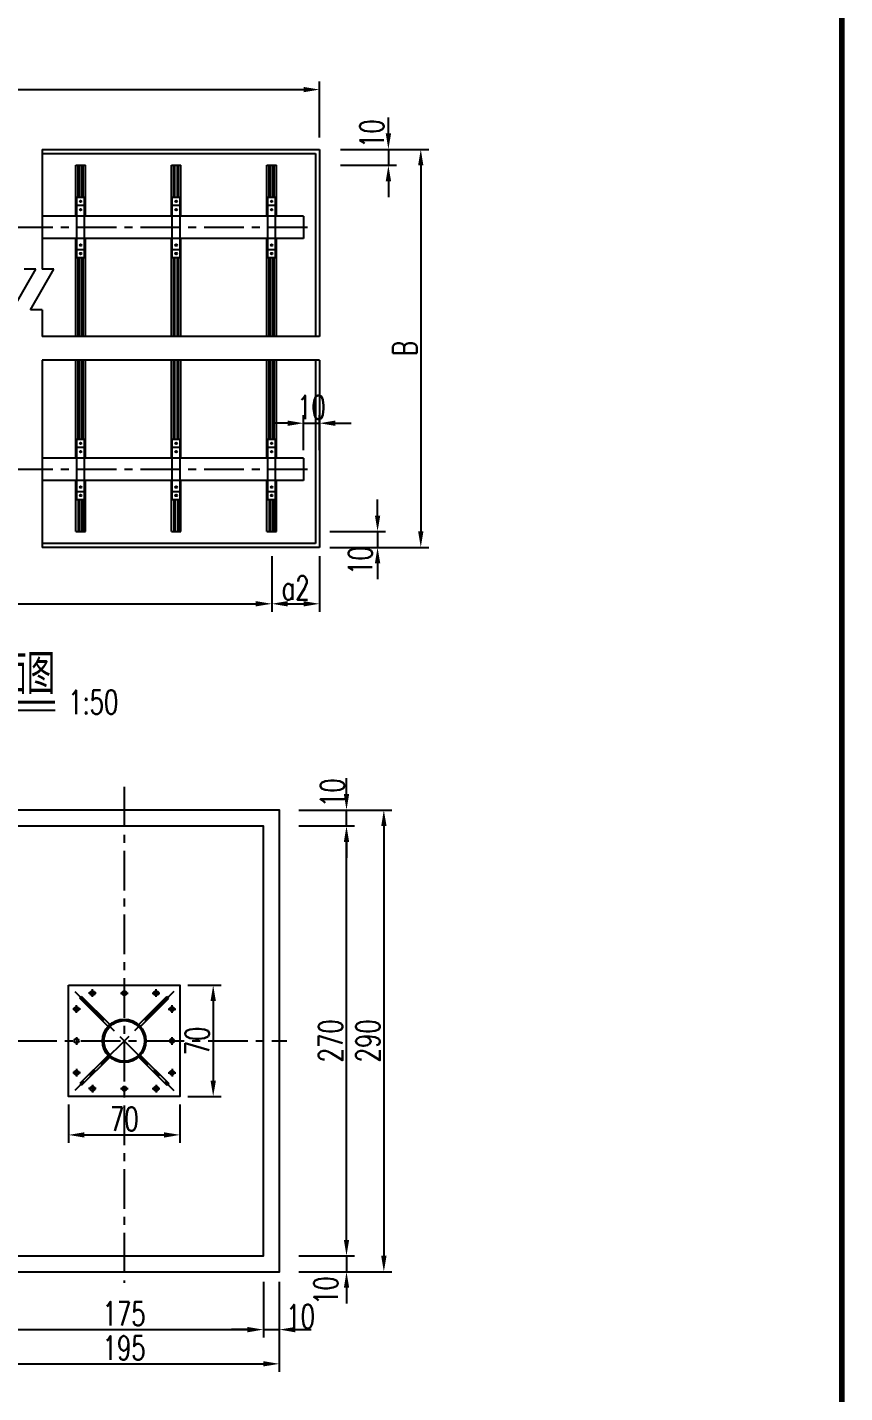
# Model space of a CAD drawing. Extents: x 4349 to 271026, y -15323 to -8945.
# Drawn here: x 5234.6 to 5337.3, y -14249.1 to -14077.6 of the extents above; entities that cross this region are included whole.
import ezdxf
from ezdxf.enums import TextEntityAlignment as Align

# ---------------------------------------------------------------- set-up
doc = ezdxf.new("R2010")
doc.units = 0
doc.header["$LTSCALE"] = 2
doc.header["$PDMODE"] = 32
doc.header["$PDSIZE"] = 0.3
doc.linetypes.add('CENTERX2', pattern=[4, 2.5, -0.5, 0.5, -0.5])
doc.layers.get('DEFPOINTS').update_dxf_attribs({"linetype": 'CONTINUOUS'})
for name, color, linetype in [('中线', 2, 'CENTERX2'), ('图框', 7, 'CONTINUOUS'), ('尺寸标注', 4, 'CONTINUOUS'), ('文字', 7, 'CONTINUOUS'), ('结构1', 1, 'CONTINUOUS'), ('结构2', 7, 'CONTINUOUS'), ('结构3', 1, 'CONTINUOUS')]:
    doc.layers.add(name, color=color, linetype=linetype)
doc.styles.get("Standard").update_dxf_attribs({"font": 'simplex1.shx', "width": 0.7, "bigfont": 'hztxt.shx'})
doc.dimstyles.new('1：10', dxfattribs={"dimtxt": 3, "dimasz": 2, "dimexe": 1, "dimexo": 1, "dimgap": 0.5, "dimtad": 1, "dimrnd": 0.0095, "dimdsep": 46, "dimtxsty": 'Standard', "dimcen": 0.09, "dimclrd": 256, "dimclre": 256, "dimadec": 0, "dimazin": 0, "dimtfac": 1, "dimtix": 1, "dimtmove": 2, "dimatfit": 3, "dimfxl": 0, "dimtolj": 1, "dimtzin": 0, "dimarcsym": 0})
doc.dimstyles.new('比例：1：50（mm)', dxfattribs={"dimtxt": 3, "dimasz": 2, "dimexe": 1, "dimexo": 1, "dimgap": 0.5, "dimtad": 1, "dimlfac": 5, "dimrnd": 0.0095, "dimdsep": 46, "dimtxsty": 'Standard', "dimcen": 0.09, "dimclrd": 256, "dimclre": 256, "dimclrt": 256, "dimadec": 0, "dimazin": 0, "dimtfac": 1, "dimtix": 1, "dimtmove": 2, "dimatfit": 3, "dimfxl": 0, "dimtolj": 1, "dimtzin": 0, "dimarcsym": 0})

# ---------------------------------------------------------------- blocks, each defined once
blk = doc.blocks.new('*D888')
at = {"layer": 'DEFPOINTS', "color": 0, "linetype": 'Continuous'}
for p in [(5239.77, -14211.94), (5253.77, -14211.94), (5253.77, -14216.75)]:
    blk.add_point(p, dxfattribs=at)
at = {"layer": '尺寸标注', "linetype": 'Continuous', "lineweight": -2}
for p, q in [((5239.77, -14212.94), (5239.77, -14217.75)), ((5253.77, -14212.94), (5253.77, -14217.75)), ((5241.77, -14216.75), (5251.77, -14216.75))]:
    blk.add_line(p, q, dxfattribs=at)
at = {"layer": '尺寸标注', "linetype": 'Continuous'}
for points in [[(5241.77, -14216.42), (5241.77, -14217.09), (5239.77, -14216.75)], [(5251.77, -14216.42), (5251.77, -14217.09), (5253.77, -14216.75)]]:
    blk.add_solid(points, dxfattribs=at)
at = {"layer": '尺寸标注', "linetype": 'Continuous', "insert": (5246.77, -14214.75), "char_height": 3, "attachment_point": 5}
blk.add_mtext('\\A1;70', dxfattribs=at)
blk = doc.blocks.new('*D889')
at = {"layer": 'DEFPOINTS', "color": 0, "linetype": 'Continuous'}
for p in [(5253.77, -14197.94), (5253.77, -14211.94), (5257.94, -14211.94)]:
    blk.add_point(p, dxfattribs=at)
at = {"layer": '尺寸标注', "linetype": 'Continuous', "lineweight": -2}
for p, q in [((5254.77, -14197.94), (5258.94, -14197.94)), ((5257.94, -14199.94), (5257.94, -14209.94)), ((5254.77, -14211.94), (5258.94, -14211.94))]:
    blk.add_line(p, q, dxfattribs=at)
at = {"layer": '尺寸标注', "linetype": 'Continuous'}
for points in [[(5257.61, -14199.94), (5258.28, -14199.94), (5257.94, -14197.94)], [(5257.61, -14209.94), (5258.28, -14209.94), (5257.94, -14211.94)]]:
    blk.add_solid(points, dxfattribs=at)
at = {"layer": '尺寸标注', "linetype": 'Continuous', "insert": (5255.94, -14204.94), "char_height": 3, "attachment_point": 5, "rotation": 90}
blk.add_mtext('\\A1;70', dxfattribs=at)
blk = doc.blocks.new('*D891')
at = {"layer": 'DEFPOINTS', "color": 0, "linetype": 'Continuous'}
for p in [(5229.25, -14231.94), (5264.25, -14231.94), (5264.25, -14241.21)]:
    blk.add_point(p, dxfattribs=at)
at = {"layer": '尺寸标注', "linetype": 'Continuous', "lineweight": -2}
for p, q in [((5229.25, -14235.21), (5229.25, -14242.21)), ((5264.25, -14235.21), (5264.25, -14242.21)), ((5231.25, -14241.21), (5262.25, -14241.21))]:
    blk.add_line(p, q, dxfattribs=at)
at = {"layer": '尺寸标注', "linetype": 'Continuous'}
for points in [[(5231.25, -14240.88), (5231.25, -14241.55), (5229.25, -14241.21)], [(5262.25, -14240.88), (5262.25, -14241.55), (5264.25, -14241.21)]]:
    blk.add_solid(points, dxfattribs=at)
at = {"layer": '尺寸标注', "linetype": 'Continuous', "insert": (5246.75, -14239.21), "char_height": 3, "attachment_point": 5}
blk.add_mtext('\\A1;175', dxfattribs=at)
blk = doc.blocks.new('*D892')
at = {"layer": 'DEFPOINTS', "color": 0, "linetype": 'Continuous'}
for p in [(5264.25, -14231.94), (5266.25, -14231.94), (5266.25, -14241.21)]:
    blk.add_point(p, dxfattribs=at)
at = {"layer": '尺寸标注', "linetype": 'Continuous', "lineweight": -2}
for p, q in [((5264.25, -14235.21), (5264.25, -14242.21)), ((5266.25, -14235.21), (5266.25, -14242.21)), ((5262.25, -14241.21), (5260.25, -14241.21)), ((5264.25, -14241.21), (5266.25, -14241.21)), ((5268.25, -14241.21), (5270.25, -14241.21))]:
    blk.add_line(p, q, dxfattribs=at)
at = {"layer": '尺寸标注', "linetype": 'Continuous'}
for points in [[(5262.25, -14240.88), (5262.25, -14241.55), (5264.25, -14241.21)], [(5268.25, -14240.88), (5268.25, -14241.55), (5266.25, -14241.21)]]:
    blk.add_solid(points, dxfattribs=at)
at = {"layer": '尺寸标注', "linetype": 'Continuous', "insert": (5268.92, -14239.56), "char_height": 3, "attachment_point": 5}
blk.add_mtext('\\A1;10', dxfattribs=at)
blk = doc.blocks.new('*D893')
at = {"layer": 'DEFPOINTS', "color": 0, "linetype": 'Continuous'}
for p in [(5227.25, -14233.94), (5266.25, -14233.94), (5266.25, -14245.51)]:
    blk.add_point(p, dxfattribs=at)
at = {"layer": '尺寸标注', "linetype": 'Continuous', "lineweight": -2}
for p, q in [((5227.25, -14239.51), (5227.25, -14246.51)), ((5266.25, -14239.51), (5266.25, -14246.51)), ((5229.25, -14245.51), (5264.25, -14245.51))]:
    blk.add_line(p, q, dxfattribs=at)
at = {"layer": '尺寸标注', "linetype": 'Continuous'}
for points in [[(5229.25, -14245.18), (5229.25, -14245.84), (5227.25, -14245.51)], [(5264.25, -14245.18), (5264.25, -14245.84), (5266.25, -14245.51)]]:
    blk.add_solid(points, dxfattribs=at)
at = {"layer": '尺寸标注', "linetype": 'Continuous', "insert": (5246.75, -14243.51), "char_height": 3, "attachment_point": 5}
blk.add_mtext('\\A1;195', dxfattribs=at)
blk = doc.blocks.new('*D894')
at = {"layer": 'DEFPOINTS', "color": 0, "linetype": 'Continuous'}
for p in [(5264.25, -14231.94), (5264.25, -14233.94), (5274.69, -14233.94)]:
    blk.add_point(p, dxfattribs=at)
at = {"layer": '尺寸标注', "linetype": 'Continuous', "lineweight": -2}
for p, q in [((5274.69, -14229.94), (5274.69, -14227.94)), ((5268.69, -14231.94), (5275.69, -14231.94)), ((5274.69, -14231.94), (5274.69, -14233.94)), ((5268.69, -14233.94), (5275.69, -14233.94)), ((5274.69, -14235.94), (5274.69, -14237.94))]:
    blk.add_line(p, q, dxfattribs=at)
at = {"layer": '尺寸标注', "linetype": 'Continuous'}
for points in [[(5274.36, -14229.94), (5275.02, -14229.94), (5274.69, -14231.94)], [(5274.36, -14235.94), (5275.02, -14235.94), (5274.69, -14233.94)]]:
    blk.add_solid(points, dxfattribs=at)
at = {"layer": '尺寸标注', "linetype": 'Continuous', "insert": (5272.09, -14236.3), "char_height": 3, "attachment_point": 5, "rotation": 90}
blk.add_mtext('\\A1;10', dxfattribs=at)
blk = doc.blocks.new('*D895')
at = {"layer": 'DEFPOINTS', "color": 0, "linetype": 'Continuous'}
for p in [(5264.25, -14177.94), (5274.69, -14177.94), (5264.25, -14231.94)]:
    blk.add_point(p, dxfattribs=at)
at = {"layer": '尺寸标注', "linetype": 'Continuous', "lineweight": -2}
for p, q in [((5268.69, -14177.94), (5275.69, -14177.94)), ((5274.69, -14229.94), (5274.69, -14179.94)), ((5268.69, -14231.94), (5275.69, -14231.94))]:
    blk.add_line(p, q, dxfattribs=at)
at = {"layer": '尺寸标注', "linetype": 'Continuous'}
for points in [[(5274.36, -14179.94), (5275.02, -14179.94), (5274.69, -14177.94)], [(5274.36, -14229.94), (5275.02, -14229.94), (5274.69, -14231.94)]]:
    blk.add_solid(points, dxfattribs=at)
at = {"layer": '尺寸标注', "linetype": 'Continuous', "insert": (5272.69, -14204.94), "char_height": 3, "attachment_point": 5, "rotation": 90}
blk.add_mtext('\\A1;270', dxfattribs=at)
blk = doc.blocks.new('*D896')
at = {"layer": 'DEFPOINTS', "color": 0, "linetype": 'Continuous'}
for p in [(5264.25, -14175.94), (5274.69, -14175.94), (5264.25, -14177.94)]:
    blk.add_point(p, dxfattribs=at)
at = {"layer": '尺寸标注', "linetype": 'Continuous', "lineweight": -2}
for p, q in [((5274.69, -14173.94), (5274.69, -14171.94)), ((5268.69, -14175.94), (5275.69, -14175.94)), ((5274.69, -14177.94), (5274.69, -14175.94)), ((5268.69, -14177.94), (5275.69, -14177.94)), ((5274.69, -14179.94), (5274.69, -14181.94))]:
    blk.add_line(p, q, dxfattribs=at)
at = {"layer": '尺寸标注', "linetype": 'Continuous'}
for points in [[(5274.36, -14173.94), (5275.02, -14173.94), (5274.69, -14175.94)], [(5274.36, -14179.94), (5275.02, -14179.94), (5274.69, -14177.94)]]:
    blk.add_solid(points, dxfattribs=at)
at = {"layer": '尺寸标注', "linetype": 'Continuous', "insert": (5272.92, -14173.77), "char_height": 3, "attachment_point": 5, "rotation": 90}
blk.add_mtext('\\A1;10', dxfattribs=at)
blk = doc.blocks.new('*D897')
at = {"layer": 'DEFPOINTS', "color": 0, "linetype": 'Continuous'}
for p in [(5266.25, -14175.94), (5266.25, -14233.94), (5279.38, -14233.94)]:
    blk.add_point(p, dxfattribs=at)
at = {"layer": '尺寸标注', "linetype": 'Continuous', "lineweight": -2}
for p, q in [((5273.38, -14175.94), (5280.38, -14175.94)), ((5279.38, -14177.94), (5279.38, -14231.94)), ((5273.38, -14233.94), (5280.38, -14233.94))]:
    blk.add_line(p, q, dxfattribs=at)
at = {"layer": '尺寸标注', "linetype": 'Continuous'}
for points in [[(5279.05, -14177.94), (5279.72, -14177.94), (5279.38, -14175.94)], [(5279.05, -14231.94), (5279.72, -14231.94), (5279.38, -14233.94)]]:
    blk.add_solid(points, dxfattribs=at)
at = {"layer": '尺寸标注', "linetype": 'Continuous', "insert": (5277.38, -14204.94), "char_height": 3, "attachment_point": 5, "rotation": 90}
blk.add_mtext('\\A1;290', dxfattribs=at)
blk = doc.blocks.new('*D858')
at = {"layer": 'DEFPOINTS', "color": 0, "linetype": 'Continuous'}
for p in [(5271.29, -14085.43), (5187.29, -14092.94), (5271.29, -14092.94)]:
    blk.add_point(p, dxfattribs=at)
at = {"layer": '尺寸标注', "linetype": 'Continuous', "lineweight": -2}
for p, q in [((5187.29, -14091.43), (5187.29, -14084.43)), ((5271.29, -14091.43), (5271.29, -14084.43)), ((5189.29, -14085.43), (5269.29, -14085.43))]:
    blk.add_line(p, q, dxfattribs=at)
at = {"layer": '尺寸标注', "linetype": 'Continuous'}
for points in [[(5189.29, -14085.09), (5189.29, -14085.76), (5187.29, -14085.43)], [(5269.29, -14085.09), (5269.29, -14085.76), (5271.29, -14085.43)]]:
    blk.add_solid(points, dxfattribs=at)
at = {"layer": '尺寸标注', "color": 0, "linetype": 'Continuous', "insert": (5229.29, -14083.43), "char_height": 3, "attachment_point": 5}
blk.add_mtext('\\A1;A', dxfattribs=at)
blk = doc.blocks.new('*D859')
at = {"layer": 'DEFPOINTS', "color": 0, "linetype": 'Continuous'}
for p in [(5271.29, -14092.94), (5271.29, -14142.94), (5284.02, -14142.94)]:
    blk.add_point(p, dxfattribs=at)
at = {"layer": '尺寸标注', "linetype": 'Continuous', "lineweight": -2}
for p, q in [((5278.02, -14092.94), (5285.02, -14092.94)), ((5284.02, -14094.94), (5284.02, -14140.94)), ((5278.02, -14142.94), (5285.02, -14142.94))]:
    blk.add_line(p, q, dxfattribs=at)
at = {"layer": '尺寸标注', "linetype": 'Continuous'}
for points in [[(5283.69, -14094.94), (5284.35, -14094.94), (5284.02, -14092.94)], [(5283.69, -14140.94), (5284.35, -14140.94), (5284.02, -14142.94)]]:
    blk.add_solid(points, dxfattribs=at)
at = {"layer": '尺寸标注', "color": 0, "linetype": 'Continuous', "insert": (5282.02, -14117.94), "char_height": 3, "attachment_point": 5, "rotation": 90}
blk.add_mtext('\\A1;B', dxfattribs=at)
blk = doc.blocks.new('*D864')
at = {"layer": 'DEFPOINTS', "color": 0, "linetype": 'Continuous'}
for p in [(5193.29, -14140.94), (5265.29, -14140.94), (5265.29, -14150.03)]:
    blk.add_point(p, dxfattribs=at)
at = {"layer": '尺寸标注', "linetype": 'Continuous', "lineweight": -2}
for p, q in [((5193.29, -14144.03), (5193.29, -14151.03)), ((5265.29, -14144.03), (5265.29, -14151.03)), ((5195.29, -14150.03), (5263.29, -14150.03))]:
    blk.add_line(p, q, dxfattribs=at)
at = {"layer": '尺寸标注', "linetype": 'Continuous'}
for points in [[(5195.29, -14149.69), (5195.29, -14150.36), (5193.29, -14150.03)], [(5263.29, -14149.69), (5263.29, -14150.36), (5265.29, -14150.03)]]:
    blk.add_solid(points, dxfattribs=at)
at = {"layer": '尺寸标注', "color": 0, "linetype": 'Continuous', "insert": (5229.29, -14148.03), "char_height": 3, "attachment_point": 5}
blk.add_mtext('\\A1;nxa1', dxfattribs=at)
blk = doc.blocks.new('*D865')
at = {"layer": 'DEFPOINTS', "color": 0, "linetype": 'Continuous'}
for p in [(5265.29, -14140.94), (5271.29, -14140.94), (5271.29, -14150.03)]:
    blk.add_point(p, dxfattribs=at)
at = {"layer": '尺寸标注', "linetype": 'Continuous', "lineweight": -2}
for p, q in [((5265.29, -14144.03), (5265.29, -14151.03)), ((5271.29, -14144.03), (5271.29, -14151.03)), ((5267.29, -14150.03), (5269.29, -14150.03))]:
    blk.add_line(p, q, dxfattribs=at)
at = {"layer": '尺寸标注', "linetype": 'Continuous'}
for points in [[(5267.29, -14149.69), (5267.29, -14150.36), (5265.29, -14150.03)], [(5269.29, -14149.69), (5269.29, -14150.36), (5271.29, -14150.03)]]:
    blk.add_solid(points, dxfattribs=at)
at = {"layer": '尺寸标注', "color": 0, "linetype": 'Continuous', "insert": (5268.29, -14148.03), "char_height": 3, "attachment_point": 5}
blk.add_mtext('\\A1;a2', dxfattribs=at)
blk = doc.blocks.new('*D866')
at = {"layer": 'DEFPOINTS', "color": 0, "linetype": 'Continuous'}
for p in [(5265.29, -14140.94), (5265.29, -14142.94), (5278.59, -14142.94)]:
    blk.add_point(p, dxfattribs=at)
at = {"layer": '尺寸标注', "linetype": 'Continuous', "lineweight": -2}
for p, q in [((5278.59, -14138.94), (5278.59, -14136.94)), ((5272.59, -14140.94), (5279.59, -14140.94)), ((5278.59, -14140.94), (5278.59, -14142.94)), ((5272.59, -14142.94), (5279.59, -14142.94)), ((5278.59, -14144.94), (5278.59, -14146.94))]:
    blk.add_line(p, q, dxfattribs=at)
at = {"layer": '尺寸标注', "linetype": 'Continuous'}
for points in [[(5278.26, -14138.94), (5278.93, -14138.94), (5278.59, -14140.94)], [(5278.26, -14144.94), (5278.93, -14144.94), (5278.59, -14142.94)]]:
    blk.add_solid(points, dxfattribs=at)
at = {"layer": '尺寸标注', "color": 0, "linetype": 'Continuous', "insert": (5276.43, -14144.6), "char_height": 3, "attachment_point": 5, "rotation": 90}
blk.add_mtext('\\A1;10', dxfattribs=at)
blk = doc.blocks.new('*D867')
at = {"layer": 'DEFPOINTS', "color": 0, "linetype": 'Continuous'}
for p in [(5265.46, -14092.94), (5265.45, -14094.94), (5279.95, -14094.94)]:
    blk.add_point(p, dxfattribs=at)
at = {"layer": '尺寸标注', "linetype": 'Continuous', "lineweight": -2}
for p, q in [((5279.95, -14090.94), (5279.95, -14088.94)), ((5273.95, -14092.94), (5280.95, -14092.94)), ((5279.95, -14092.94), (5279.95, -14094.94)), ((5273.95, -14094.94), (5280.95, -14094.94)), ((5279.95, -14096.94), (5279.95, -14098.94))]:
    blk.add_line(p, q, dxfattribs=at)
at = {"layer": '尺寸标注', "linetype": 'Continuous'}
for points in [[(5279.62, -14090.94), (5280.29, -14090.94), (5279.95, -14092.94)], [(5279.62, -14096.94), (5280.29, -14096.94), (5279.95, -14094.94)]]:
    blk.add_solid(points, dxfattribs=at)
at = {"layer": '尺寸标注', "color": 0, "linetype": 'Continuous', "insert": (5277.87, -14090.96), "char_height": 3, "attachment_point": 5, "rotation": 90}
blk.add_mtext('\\A1;10', dxfattribs=at)
blk = doc.blocks.new('*D868')
at = {"layer": 'DEFPOINTS', "color": 0, "linetype": 'Continuous'}
for p in [(5271.29, -14127.34), (5269.29, -14131.74), (5271.29, -14131.74)]:
    blk.add_point(p, dxfattribs=at)
at = {"layer": '尺寸标注', "linetype": 'Continuous', "lineweight": -2}
for p, q in [((5267.29, -14127.34), (5265.29, -14127.34)), ((5269.29, -14130.74), (5269.29, -14126.34)), ((5269.29, -14127.34), (5271.29, -14127.34)), ((5271.29, -14130.74), (5271.29, -14126.34)), ((5273.29, -14127.34), (5275.29, -14127.34))]:
    blk.add_line(p, q, dxfattribs=at)
at = {"layer": '尺寸标注', "linetype": 'Continuous'}
for points in [[(5267.29, -14127.01), (5267.29, -14127.68), (5269.29, -14127.34)], [(5273.29, -14127.01), (5273.29, -14127.68), (5271.29, -14127.34)]]:
    blk.add_solid(points, dxfattribs=at)
at = {"layer": '尺寸标注', "color": 0, "linetype": 'Continuous', "insert": (5270.29, -14125.34), "char_height": 3, "attachment_point": 5}
blk.add_mtext('\\A1;10', dxfattribs=at)

msp = doc.modelspace()

# ---------------------------------------------------------------- linework, layer by layer
at = {"layer": '中线'}
for p, q in [((5269.78976, -14102.74094), (5176.1327, -14102.74094)), ((5269.78976, -14133.14094), (5176.1327, -14133.14094)), ((5246.76924, -14173.04345), (5246.76924, -14235.3318)), ((5252.99177, -14198.71907), (5240.5467, -14211.16415)), ((5240.5467, -14198.71907), (5252.99177, -14211.16415)), ((5243.24972, -14198.94161), (5242.28876, -14198.94161)), ((5242.76924, -14199.42209), (5242.76924, -14198.46113)), ((5246.28876, -14198.94161), (5247.24972, -14198.94161)), ((5250.28876, -14198.94161), (5251.24972, -14198.94161)), ((5250.76924, -14199.42209), (5250.76924, -14198.46113)), ((5241.24972, -14200.94161), (5240.28876, -14200.94161)), ((5240.76924, -14201.42209), (5240.76924, -14200.46113)), ((5252.28876, -14200.94161), (5253.24972, -14200.94161)), ((5252.76924, -14201.42209), (5252.76924, -14200.46113)), ((5240.76924, -14204.46113), (5240.76924, -14205.42209)), ((5252.76924, -14205.42209), (5252.76924, -14204.46113)), ((5225.299, -14204.94161), (5267.199, -14204.94161)), ((5241.24972, -14208.94161), (5240.28876, -14208.94161)), ((5240.76924, -14208.46113), (5240.76924, -14209.42209)), ((5252.28876, -14208.94161), (5253.24972, -14208.94161)), ((5252.76924, -14208.46113), (5252.76924, -14209.42209)), ((5243.24972, -14210.94161), (5242.28876, -14210.94161)), ((5242.76924, -14210.46113), (5242.76924, -14211.42209)), ((5246.28876, -14210.94161), (5247.24972, -14210.94161)), ((5250.28876, -14210.94161), (5251.24972, -14210.94161)), ((5250.76924, -14210.46113), (5250.76924, -14211.42209))]:
    msp.add_line(p, q, dxfattribs=at)
at = {"layer": '图框', "const_width": 0.7}
msp.add_lwpolyline([(5336.92857, -14062.90394), (4956.92857, -14062.90394), (4956.92858, -14339.90394), (5336.92858, -14339.90394), (5336.92857, -14062.90394)], dxfattribs=at)
at = {"layer": '尺寸标注', "linetype": 'Continuous'}
for p, q in [((5236.45436, -14092.94094), (5236.45436, -14108.00155)), ((5236.45436, -14113.11675), (5236.45436, -14116.44094)), ((5236.45436, -14119.44094), (5236.45436, -14142.94094))]:
    msp.add_line(p, q, dxfattribs=at)
at = {"layer": '尺寸标注', "linetype": 'ByBlock'}
for p, q in [((5232.72126, -14113.11675), (5235.65365, -14108.00155)), ((5235.65365, -14108.00155), (5234.18746, -14108.00155)), ((5234.98816, -14113.11675), (5237.92055, -14108.00155)), ((5237.92055, -14108.00155), (5236.45436, -14108.00155)), ((5236.45436, -14113.11675), (5234.98816, -14113.11675)), ((5271.28976, -14116.44094), (5236.45436, -14116.44094)), ((5271.28976, -14119.44094), (5236.45436, -14119.44094))]:
    msp.add_line(p, q, dxfattribs=at)
at = {"layer": '文字'}
msp.add_line((5220.5025, -14163.37707), (5238.08623, -14163.37707), dxfattribs=at)
at = {"layer": '文字', "const_width": 0.4}
msp.add_lwpolyline([(5220.5025, -14162.37707), (5238.08623, -14162.37707)], dxfattribs=at)
at = {"layer": '结构1'}
msp.add_lwpolyline([(5239.76924, -14197.94161), (5253.76924, -14197.94161), (5253.76924, -14211.94161), (5239.76924, -14211.94161)], close=True, dxfattribs=at)
at = {"layer": '结构2'}
for p, q in [((5236.45436, -14093.44094), (5270.78976, -14093.44094)), ((5270.78976, -14093.44094), (5270.78976, -14116.44094)), ((5240.68976, -14094.94094), (5241.88976, -14094.94094)), ((5240.68976, -14101.34094), (5240.68976, -14094.94094)), ((5240.98976, -14098.96094), (5240.98976, -14094.94094)), ((5241.12476, -14098.96094), (5241.12476, -14094.94094)), ((5241.45476, -14098.96094), (5241.45476, -14094.94094)), ((5241.58976, -14098.96094), (5241.58976, -14094.94094)), ((5241.88976, -14101.34094), (5241.88976, -14094.94094)), ((5252.68976, -14094.94094), (5253.88976, -14094.94094)), ((5252.68976, -14101.34094), (5252.68976, -14094.94094)), ((5252.98976, -14098.96094), (5252.98976, -14094.94094)), ((5253.12476, -14098.96094), (5253.12476, -14094.94094)), ((5253.45476, -14098.96094), (5253.45476, -14094.94094)), ((5253.58976, -14098.96094), (5253.58976, -14094.94094)), ((5253.88976, -14101.34094), (5253.88976, -14094.94094)), ((5264.68976, -14094.94094), (5265.88976, -14094.94094)), ((5264.68976, -14101.34094), (5264.68976, -14094.94094)), ((5264.98976, -14098.96094), (5264.98976, -14094.94094)), ((5265.12476, -14098.96094), (5265.12476, -14094.94094)), ((5265.45476, -14098.96094), (5265.45476, -14094.94094)), ((5265.58976, -14098.96094), (5265.58976, -14094.94094)), ((5265.88976, -14101.34094), (5265.88976, -14094.94094)), ((5240.78976, -14098.96094), (5241.78976, -14098.96094)), ((5240.78976, -14106.52094), (5240.78976, -14098.96094)), ((5241.78976, -14106.52094), (5241.78976, -14098.96094)), ((5252.78976, -14098.96094), (5253.78976, -14098.96094)), ((5252.78976, -14106.52094), (5252.78976, -14098.96094)), ((5253.78976, -14106.52094), (5253.78976, -14098.96094)), ((5264.78976, -14098.96094), (5265.78976, -14098.96094)), ((5264.78976, -14106.52094), (5264.78976, -14098.96094)), ((5265.78976, -14106.52094), (5265.78976, -14098.96094)), ((5240.78976, -14099.96094), (5241.78976, -14099.96094)), ((5252.78976, -14099.96094), (5253.78976, -14099.96094)), ((5264.78976, -14099.96094), (5265.78976, -14099.96094)), ((5240.68976, -14116.44094), (5240.68976, -14104.14094)), ((5241.88976, -14116.44094), (5241.88976, -14104.14094)), ((5252.68976, -14116.44094), (5252.68976, -14104.14094)), ((5253.88976, -14116.44094), (5253.88976, -14104.14094)), ((5264.68976, -14116.44094), (5264.68976, -14104.14094)), ((5265.88976, -14116.44094), (5265.88976, -14104.14094)), ((5240.78976, -14105.52094), (5241.78976, -14105.52094)), ((5240.78976, -14106.52094), (5241.78976, -14106.52094)), ((5240.98976, -14116.44094), (5240.98976, -14106.52094)), ((5241.12476, -14116.44094), (5241.12476, -14106.52094)), ((5241.45476, -14116.44094), (5241.45476, -14106.52094)), ((5241.58976, -14116.44094), (5241.58976, -14106.52094)), ((5252.78976, -14105.52094), (5253.78976, -14105.52094)), ((5252.78976, -14106.52094), (5253.78976, -14106.52094)), ((5252.98976, -14116.44094), (5252.98976, -14106.52094)), ((5253.12476, -14116.44094), (5253.12476, -14106.52094)), ((5253.45476, -14116.44094), (5253.45476, -14106.52094)), ((5253.58976, -14116.44094), (5253.58976, -14106.52094)), ((5264.78976, -14105.52094), (5265.78976, -14105.52094)), ((5264.78976, -14106.52094), (5265.78976, -14106.52094)), ((5264.98976, -14116.44094), (5264.98976, -14106.52094)), ((5265.12476, -14116.44094), (5265.12476, -14106.52094)), ((5265.45476, -14116.44094), (5265.45476, -14106.52094)), ((5265.58976, -14116.44094), (5265.58976, -14106.52094)), ((5240.68976, -14131.74094), (5240.68976, -14119.44094)), ((5240.98976, -14129.36094), (5240.98976, -14119.44094)), ((5241.12476, -14129.36094), (5241.12476, -14119.44094)), ((5241.45476, -14129.36094), (5241.45476, -14119.44094)), ((5241.58976, -14129.36094), (5241.58976, -14119.44094)), ((5241.88976, -14131.74094), (5241.88976, -14119.44094)), ((5252.68976, -14131.74094), (5252.68976, -14119.44094)), ((5252.98976, -14129.36094), (5252.98976, -14119.44094)), ((5253.12476, -14129.36094), (5253.12476, -14119.44094)), ((5253.45476, -14129.36094), (5253.45476, -14119.44094)), ((5253.58976, -14129.36094), (5253.58976, -14119.44094)), ((5253.88976, -14131.74094), (5253.88976, -14119.44094)), ((5264.68976, -14131.74094), (5264.68976, -14119.44094)), ((5264.98976, -14129.36094), (5264.98976, -14119.44094)), ((5265.12476, -14129.36094), (5265.12476, -14119.44094)), ((5265.45476, -14129.36094), (5265.45476, -14119.44094)), ((5265.58976, -14129.36094), (5265.58976, -14119.44094)), ((5265.88976, -14131.74094), (5265.88976, -14119.44094)), ((5270.78976, -14119.44094), (5270.78976, -14142.44094)), ((5240.78976, -14136.92094), (5240.78976, -14129.36094)), ((5240.78976, -14129.36094), (5241.78976, -14129.36094)), ((5240.78976, -14130.36094), (5241.78976, -14130.36094)), ((5241.78976, -14136.92094), (5241.78976, -14129.36094)), ((5252.78976, -14136.92094), (5252.78976, -14129.36094)), ((5252.78976, -14129.36094), (5253.78976, -14129.36094)), ((5252.78976, -14130.36094), (5253.78976, -14130.36094)), ((5253.78976, -14136.92094), (5253.78976, -14129.36094)), ((5264.78976, -14136.92094), (5264.78976, -14129.36094)), ((5264.78976, -14129.36094), (5265.78976, -14129.36094)), ((5264.78976, -14130.36094), (5265.78976, -14130.36094)), ((5265.78976, -14136.92094), (5265.78976, -14129.36094)), ((5240.68976, -14140.94094), (5240.68976, -14134.54094)), ((5240.78976, -14135.92094), (5241.78976, -14135.92094)), ((5241.88976, -14140.94094), (5241.88976, -14134.54094)), ((5252.68976, -14140.94094), (5252.68976, -14134.54094)), ((5252.78976, -14135.92094), (5253.78976, -14135.92094)), ((5253.88976, -14140.94094), (5253.88976, -14134.54094)), ((5264.68976, -14140.94094), (5264.68976, -14134.54094)), ((5264.78976, -14135.92094), (5265.78976, -14135.92094)), ((5265.88976, -14140.94094), (5265.88976, -14134.54094)), ((5240.78976, -14136.92094), (5241.78976, -14136.92094)), ((5240.98976, -14136.92094), (5240.98976, -14140.94094)), ((5241.12476, -14136.92094), (5241.12476, -14140.94094)), ((5241.45476, -14136.92094), (5241.45476, -14140.94094)), ((5241.58976, -14136.92094), (5241.58976, -14140.94094)), ((5252.78976, -14136.92094), (5253.78976, -14136.92094)), ((5252.98976, -14136.92094), (5252.98976, -14140.94094)), ((5253.12476, -14136.92094), (5253.12476, -14140.94094)), ((5253.45476, -14136.92094), (5253.45476, -14140.94094)), ((5253.58976, -14136.92094), (5253.58976, -14140.94094)), ((5264.78976, -14136.92094), (5265.78976, -14136.92094)), ((5264.98976, -14136.92094), (5264.98976, -14140.94094)), ((5265.12476, -14136.92094), (5265.12476, -14140.94094)), ((5265.45476, -14136.92094), (5265.45476, -14140.94094)), ((5265.58976, -14136.92094), (5265.58976, -14140.94094)), ((5240.68976, -14140.94094), (5241.88976, -14140.94094)), ((5252.68976, -14140.94094), (5253.88976, -14140.94094)), ((5264.68976, -14140.94094), (5265.88976, -14140.94094)), ((5270.78976, -14142.44094), (5236.45436, -14142.44094)), ((5241.19069, -14199.58934), (5241.41697, -14199.36307)), ((5244.95529, -14202.90139), (5241.41697, -14199.36307)), ((5248.58318, -14202.90139), (5252.1215, -14199.36307)), ((5252.34778, -14199.58934), (5252.1215, -14199.36307)), ((5244.72901, -14203.12766), (5241.19069, -14199.58934)), ((5248.80946, -14203.12766), (5252.34778, -14199.58934)), ((5244.01912, -14202.41777), (5244.2454, -14202.1915)), ((5249.51935, -14202.41777), (5249.29307, -14202.1915)), ((5244.72901, -14206.75556), (5241.19069, -14210.29388)), ((5244.95529, -14206.98183), (5241.41697, -14210.52015)), ((5244.01912, -14207.46545), (5244.2454, -14207.69172)), ((5248.58318, -14206.98183), (5252.1215, -14210.52015)), ((5248.80946, -14206.75556), (5252.34778, -14210.29388)), ((5249.51935, -14207.46545), (5249.29307, -14207.69172)), ((5241.19069, -14210.29388), (5241.41697, -14210.52015)), ((5252.34778, -14210.29388), (5252.1215, -14210.52015))]:
    msp.add_line(p, q, dxfattribs=at)
msp.add_lwpolyline([(5227.25084, -14233.94345), (5266.25084, -14233.94345), (5266.25084, -14175.94345), (5227.25084, -14175.94345)], close=True, dxfattribs=at)
for centre, radius in [((5241.28976, -14099.46094), 0.105), ((5253.28976, -14099.46094), 0.105), ((5265.28976, -14099.46094), 0.105), ((5241.28976, -14100.51094), 0.105), ((5253.28976, -14100.51094), 0.105), ((5265.28976, -14100.51094), 0.105), ((5241.28976, -14104.97094), 0.105), ((5253.28976, -14104.97094), 0.105), ((5265.28976, -14104.97094), 0.105), ((5241.28976, -14106.02094), 0.105), ((5253.28976, -14106.02094), 0.105), ((5265.28976, -14106.02094), 0.105), ((5241.28976, -14129.86094), 0.105), ((5241.28976, -14130.91094), 0.105), ((5253.28976, -14129.86094), 0.105), ((5253.28976, -14130.91094), 0.105), ((5265.28976, -14129.86094), 0.105), ((5265.28976, -14130.91094), 0.105), ((5241.28976, -14135.37094), 0.105), ((5253.28976, -14135.37094), 0.105), ((5265.28976, -14135.37094), 0.105), ((5241.28976, -14136.42094), 0.105), ((5253.28976, -14136.42094), 0.105), ((5265.28976, -14136.42094), 0.105), ((5242.76924, -14198.94161), 0.28), ((5246.76924, -14198.94161), 0.28), ((5250.76924, -14198.94161), 0.28), ((5240.76924, -14200.94161), 0.28), ((5252.76924, -14200.94161), 0.28), ((5246.76924, -14204.94161), 2.73), ((5246.76924, -14204.94161), 2.55), ((5240.76924, -14204.94161), 0.28), ((5252.76924, -14204.94161), 0.28), ((5240.76924, -14208.94161), 0.28), ((5252.76924, -14208.94161), 0.28), ((5242.76924, -14210.94161), 0.28), ((5246.76924, -14210.94161), 0.28), ((5250.76924, -14210.94161), 0.28)]:
    msp.add_circle(centre, radius, dxfattribs=at)
at = {"layer": '结构3'}
for p, q in [((5236.45436, -14092.94094), (5271.28976, -14092.94094)), ((5271.28976, -14092.94094), (5271.28976, -14116.44094)), ((5269.28976, -14101.34094), (5236.45436, -14101.34094)), ((5269.28976, -14101.34094), (5269.28976, -14104.14094)), ((5269.28976, -14104.14094), (5236.45436, -14104.14094)), ((5271.28976, -14119.44094), (5271.28976, -14142.94094)), ((5269.28976, -14131.74094), (5236.45436, -14131.74094)), ((5269.28976, -14131.74094), (5269.28976, -14134.54094)), ((5269.28976, -14134.54094), (5236.45436, -14134.54094)), ((5271.28976, -14142.94094), (5236.45436, -14142.94094))]:
    msp.add_line(p, q, dxfattribs=at)
msp.add_lwpolyline([(5229.25084, -14231.94345), (5264.25084, -14231.94345), (5264.25084, -14177.94345), (5229.25084, -14177.94345)], close=True, dxfattribs=at)

# ---------------------------------------------------------------- texts
at = {"layer": '文字', "width": 0.7}
for s, height, p in [('标志背面图', 5, (5229.29816, -14158.85496)), ('1:50', 3, (5242.87623, -14162.3796))]:
    msp.add_text(s, height=height, dxfattribs=at).set_placement(p, align=Align.MIDDLE_CENTER)

# ---------------------------------------------------------------- dimensions: what is measured, and where the dimension line sits
at = {"layer": '尺寸标注', "linetype": 'Continuous'}
for base, p1, p2, text, picture, middle in [((5271.28976, -14085.42787), (5187.28976, -14092.94094), (5271.28976, -14092.94094), 'A', '*D858', (5229.28976, -14083.42787)), ((5271.28976, -14127.34313), (5269.28976, -14131.74094), (5271.28976, -14131.74094), '10', '*D868', (5270.28976, -14125.34313)), ((5265.28976, -14150.02799), (5193.28976, -14140.94094), (5265.28976, -14140.94094), 'nxa1', '*D864', (5229.28976, -14148.02799)), ((5271.28976, -14150.02799), (5265.28976, -14140.94094), (5271.28976, -14140.94094), 'a2', '*D865', (5268.28976, -14148.02799))]:
    dim = msp.add_linear_dim(base=base, p1=p1, p2=p2, text=text, dimstyle='1：10', dxfattribs=at)
    dim.commit()
    dim.dimension.update_dxf_attribs({"geometry": picture, "text_midpoint": middle})
for base, p1, p2, picture, middle in [((5279.95448, -14094.94094), (5265.45611, -14092.94094), (5265.45476, -14094.94094), '*D867', (5277.87215, -14090.96326)), ((5278.59474, -14142.94094), (5265.28976, -14140.94094), (5265.28976, -14142.94094), '*D866', (5276.43337, -14144.60403))]:
    dim = msp.add_linear_dim(base=base, p1=p1, p2=p2, angle=90, text='10', dimstyle='1：10', dxfattribs=at)
    dim.commit()
    dim.dimension.update_dxf_attribs({"geometry": picture, "text_midpoint": middle, "dimtype": 160})
dim = msp.add_linear_dim(base=(5284.0185, -14142.94094), p1=(5271.28976, -14092.94094), p2=(5271.28976, -14142.94094), angle=90, text='B', dimstyle='1：10', dxfattribs=at)
dim.commit()
dim.dimension.update_dxf_attribs({"geometry": '*D859', "text_midpoint": (5282.0185, -14117.94094)})
for base, p1, p2, picture, middle in [((5274.68851, -14175.94345), (5264.25084, -14177.94345), (5264.25084, -14175.94345), '*D896', (5272.91625, -14173.76713)), ((5274.68851, -14233.94345), (5264.25084, -14231.94345), (5264.25084, -14233.94345), '*D894', (5272.09239, -14236.29829))]:
    dim = msp.add_linear_dim(base=base, p1=p1, p2=p2, angle=90, dimstyle='比例：1：50（mm)', dxfattribs=at)
    dim.commit()
    dim.dimension.update_dxf_attribs({"geometry": picture, "text_midpoint": middle, "dimtype": 160})
for base, p1, p2, picture, middle in [((5279.38168, -14233.94345), (5266.25084, -14175.94345), (5266.25084, -14233.94345), '*D897', (5277.38168, -14204.94345)), ((5274.68851, -14177.94345), (5264.25084, -14231.94345), (5264.25084, -14177.94345), '*D895', (5272.68851, -14204.94345)), ((5257.94422, -14211.94161), (5253.76924, -14197.94161), (5253.76924, -14211.94161), '*D889', (5255.94422, -14204.94161))]:
    dim = msp.add_linear_dim(base=base, p1=p1, p2=p2, angle=90, dimstyle='比例：1：50（mm)', dxfattribs=at)
    dim.commit()
    dim.dimension.update_dxf_attribs({"geometry": picture, "text_midpoint": middle})
for base, p1, p2, picture, middle in [((5253.76924, -14216.75366), (5239.76924, -14211.94161), (5253.76924, -14211.94161), '*D888', (5246.76924, -14214.75366)), ((5264.25084, -14241.21443), (5229.25084, -14231.94345), (5264.25084, -14231.94345), '*D891', (5246.75084, -14239.21443)), ((5266.25084, -14245.50994), (5227.25084, -14233.94345), (5266.25084, -14233.94345), '*D893', (5246.75084, -14243.50994))]:
    dim = msp.add_linear_dim(base=base, p1=p1, p2=p2, dimstyle='比例：1：50（mm)', dxfattribs=at)
    dim.commit()
    dim.dimension.update_dxf_attribs({"geometry": picture, "text_midpoint": middle})
dim = msp.add_linear_dim(base=(5266.25084, -14241.21443), p1=(5264.25084, -14231.94345), p2=(5266.25084, -14231.94345), dimstyle='比例：1：50（mm)', dxfattribs=at)
dim.commit()
dim.dimension.update_dxf_attribs({"geometry": '*D892', "text_midpoint": (5268.91962, -14239.56092), "dimtype": 160})

doc.saveas('drawing.dxf')
